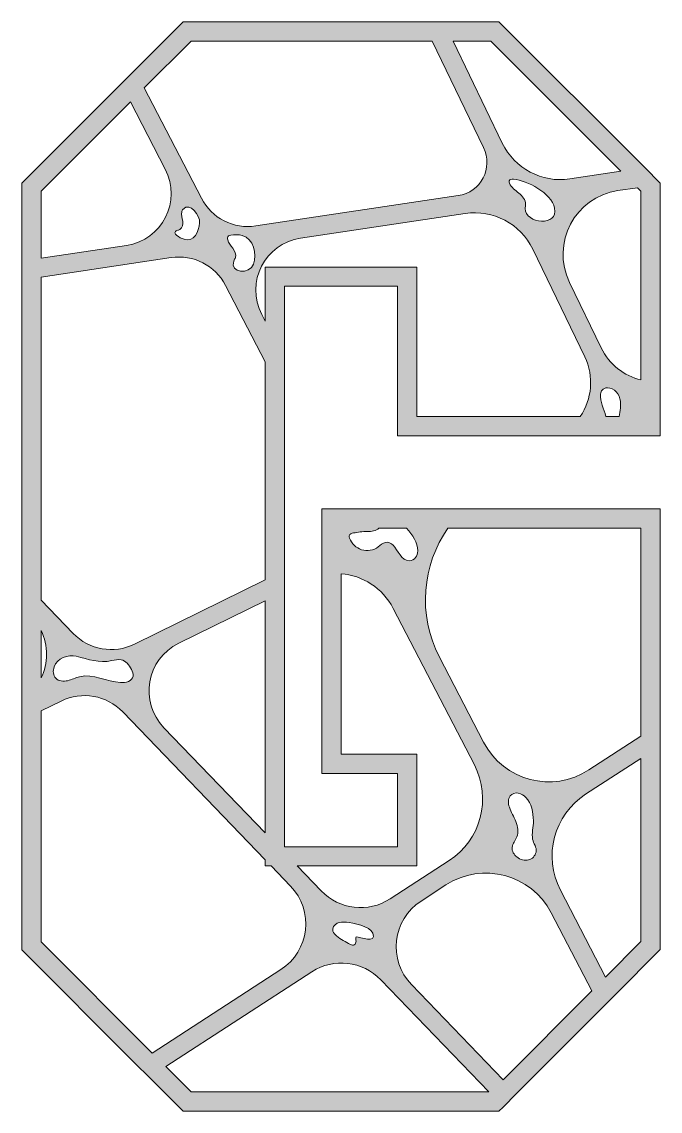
# Model space of a CAD drawing. Extents: x -1650 to 2650, y -4022 to 3022.
# Drawn here: x 550 to 810.2, y 1478.2 to 1921.8 of the extents above; entities that cross this region are included whole.
import ezdxf

# ---------------------------------------------------------------- set-up
doc = ezdxf.new("R2010")
doc.units = 0
doc.header["$MEASUREMENT"] = 0
doc.layers.add('Layer 1', color=7, linetype='Continuous')

msp = doc.modelspace()

# ---------------------------------------------------------------- hatches: boundary and pattern name
at = {"layer": 'Layer 1', "true_color": 0x3f1aff}
h = msp.add_hatch(color=180, dxfattribs=at)
h.dxf.hatch_style = 2
h.paths.add_polyline_path([(803.84, 1862.37), (744.46, 1921.75), (721.93, 1921.75), (713.47, 1921.75), (615.72, 1921.75), (550, 1856.03), (550, 1824.32), (550, 1816.63), (550, 1694.44), (550, 1683.48), (550, 1645.96), (550, 1637.36), (550, 1543.96), (596.41, 1497.56), (601.91, 1492.06), (615.72, 1478.25), (744.46, 1478.25), (746.17, 1479.96), (751.6, 1485.4), (786.04, 1519.89), (791.68, 1525.54), (810.17, 1544.04), (810.17, 1626.93), (810.17, 1636), (810.17, 1721.69), (810.17, 1723.44), (809.32, 1723.44), (730.44, 1723.44), (676.48, 1723.44), (672.23, 1723.44), (672.23, 1709.98), (672.23, 1696.55), (672.23, 1615.75), (703.09, 1615.75), (703.09, 1585.94), (657.08, 1585.94), (657.08, 1689.92), (657.08, 1698.4), (657.08, 1768.18), (657.08, 1784.69), (657.08, 1814.06), (703.09, 1814.06), (703.09, 1753.26), (768.79, 1753.26), (808.54, 1753.26), (810.17, 1753.26), (810.17, 1758.63), (810.17, 1775.36), (810.17, 1855.62), (810.17, 1856.03)])
edge = h.paths.add_edge_path()
edge.add_spline(control_points=[(741.2, 1913.9), (741.2, 1913.9), (794.17, 1860.92), (794.17, 1860.92), (794.17, 1860.92), (773.33, 1857.79), (773.33, 1857.79), (761.97, 1856.09), (750.82, 1861.98), (745.82, 1872.32), (745.82, 1872.32), (725.73, 1913.9), (725.73, 1913.9), (725.73, 1913.9), (741.2, 1913.9), (741.2, 1913.9)], knot_values=[0, 0, 0, 0, 1, 1, 1, 2, 2, 2, 3, 3, 3, 4, 4, 4, 5, 5, 5, 5], degree=3, periodic=1)
edge = h.paths.add_edge_path()
edge.add_spline(control_points=[(752.56, 1852), (751.13, 1853.2), (749.5, 1854.31), (748.74, 1856), (748.6, 1856.32), (748.49, 1856.68), (748.6, 1857), (748.82, 1857.64), (749.68, 1857.72), (750.36, 1857.66), (756.04, 1857.13), (765.7, 1852.12), (767.11, 1845.93), (768.87, 1838.22), (755.14, 1839.43), (755.13, 1845.77), (755.13, 1846.3), (755.27, 1846.83), (755.3, 1847.38), (755.37, 1849.23), (753.99, 1850.81), (752.56, 1852)], knot_values=[0, 0, 0, 0, 1, 1, 1, 2, 2, 2, 3, 3, 3, 4, 4, 4, 5, 5, 5, 6, 6, 6, 7, 7, 7, 7], degree=3, periodic=1)
edge = h.paths.add_edge_path()
edge.add_spline(control_points=[(618.97, 1913.9), (618.97, 1913.9), (717.27, 1913.9), (717.27, 1913.9), (717.27, 1913.9), (738.2, 1870.59), (738.2, 1870.59), (742.24, 1862.23), (737.02, 1852.35), (727.84, 1850.97), (727.84, 1850.97), (645.36, 1838.62), (645.36, 1838.62), (636.32, 1837.26), (627.41, 1841.8), (623.2, 1849.91), (623.2, 1849.91), (599.88, 1894.81), (599.88, 1894.81), (599.88, 1894.81), (599.88, 1894.81), (599.88, 1894.81), (599.88, 1894.81), (618.97, 1913.9), (618.97, 1913.9)], knot_values=[0, 0, 0, 0, 1, 1, 1, 2, 2, 2, 3, 3, 3, 4, 4, 4, 5, 5, 5, 6, 6, 6, 7, 7, 7, 8, 8, 8, 8], degree=3, periodic=1)
edge = h.paths.add_edge_path()
edge.add_spline(control_points=[(635.99, 1829.55), (635.17, 1830.63), (634.18, 1831.68), (633.91, 1833.01), (633.79, 1833.56), (633.84, 1834.22), (634.28, 1834.57), (634.53, 1834.77), (634.85, 1834.83), (635.16, 1834.88), (636.72, 1835.13), (638.33, 1835.16), (639.85, 1834.73), (644.47, 1833.45), (645.79, 1827.25), (644.42, 1823.05), (642.99, 1818.7), (634.56, 1819.49), (636.41, 1824.36), (636.59, 1824.84), (636.92, 1825.28), (637.08, 1825.78), (637.51, 1827.07), (636.81, 1828.46), (635.99, 1829.55)], knot_values=[0, 0, 0, 0, 1, 1, 1, 2, 2, 2, 3, 3, 3, 4, 4, 4, 5, 5, 5, 6, 6, 6, 7, 7, 7, 8, 8, 8, 8], degree=3, periodic=1)
edge = h.paths.add_edge_path()
edge.add_spline(control_points=[(615.6, 1840.58), (615.41, 1841.83), (614.93, 1843.08), (615.16, 1844.32), (615.23, 1844.71), (615.38, 1845.1), (615.65, 1845.4), (618.68, 1848.73), (622.73, 1842.74), (622.47, 1839.93), (622.15, 1836.43), (620.32, 1831.89), (616.15, 1833.2), (615.07, 1833.55), (614.04, 1834.08), (613.13, 1834.77), (612.79, 1835.03), (612.43, 1835.38), (612.44, 1835.81), (612.44, 1836.25), (612.83, 1836.6), (613.23, 1836.77), (613.63, 1836.94), (614.08, 1837.01), (614.46, 1837.22), (615.58, 1837.82), (615.8, 1839.33), (615.6, 1840.58)], knot_values=[0, 0, 0, 0, 1, 1, 1, 2, 2, 2, 3, 3, 3, 4, 4, 4, 5, 5, 5, 6, 6, 6, 7, 7, 7, 8, 8, 8, 9, 9, 9, 9], degree=3, periodic=1)
edge = h.paths.add_edge_path()
edge.add_spline(control_points=[(557.86, 1852.78), (557.86, 1852.78), (594.24, 1889.16), (594.24, 1889.16), (594.24, 1889.16), (594.24, 1889.16), (594.24, 1889.16), (594.24, 1889.16), (608.48, 1861.75), (608.48, 1861.75), (615.25, 1848.72), (607.18, 1832.9), (592.65, 1830.71), (592.65, 1830.71), (557.86, 1825.5), (557.86, 1825.5), (557.86, 1825.5), (557.86, 1852.78), (557.86, 1852.78)], knot_values=[0, 0, 0, 0, 1, 1, 1, 2, 2, 2, 3, 3, 3, 4, 4, 4, 5, 5, 5, 6, 6, 6, 6], degree=3, periodic=1)
edge = h.paths.add_edge_path()
edge.add_spline(control_points=[(557.86, 1673.92), (560.95, 1667.77), (560.82, 1660.58), (557.86, 1654.62), (557.86, 1654.62), (557.86, 1673.92), (557.86, 1673.92)], knot_values=[0, 0, 0, 0, 1, 1, 1, 2, 2, 2, 2], degree=3, periodic=1)
edge = h.paths.add_edge_path()
edge.add_spline(control_points=[(557.86, 1547.21), (557.86, 1547.21), (557.86, 1641.21), (557.86, 1641.21), (557.86, 1641.21), (566.05, 1645.24), (566.05, 1645.24), (574.47, 1649.37), (584.61, 1647.59), (591.12, 1640.84), (591.12, 1640.84), (649.22, 1580.59), (649.22, 1580.59), (649.22, 1580.59), (649.22, 1578.08), (649.22, 1578.08), (649.22, 1578.08), (651.64, 1578.08), (651.64, 1578.08), (651.64, 1578.08), (659.5, 1569.93), (659.5, 1569.93), (669.19, 1559.88), (667.31, 1543.48), (655.58, 1535.88), (655.58, 1535.88), (603.15, 1501.93), (603.15, 1501.93), (603.15, 1501.93), (557.86, 1547.21), (557.86, 1547.21)], knot_values=[0, 0, 0, 0, 1, 1, 1, 2, 2, 2, 3, 3, 3, 4, 4, 4, 5, 5, 5, 6, 6, 6, 7, 7, 7, 8, 8, 8, 9, 9, 9, 10, 10, 10, 10], degree=3, periodic=1)
edge = h.paths.add_edge_path()
edge.add_spline(control_points=[(563.18, 1659.12), (564.5, 1662.84), (568.72, 1664.25), (572.23, 1663.43), (577.36, 1662.24), (581.29, 1660.56), (586.74, 1661.69), (587.99, 1661.95), (589.27, 1662.32), (590.53, 1662.06), (592.47, 1661.66), (593.82, 1659.87), (594.71, 1658.1), (595.14, 1657.26), (595.51, 1656.32), (595.35, 1655.39), (594.99, 1653.31), (592.35, 1652.59), (590.26, 1652.74), (584.6, 1653.12), (579.09, 1656.48), (573.59, 1655.14), (571.91, 1654.73), (570.36, 1653.92), (568.69, 1653.52), (567.02, 1653.13), (565.05, 1653.27), (563.86, 1654.51), (562.73, 1655.69), (562.63, 1657.58), (563.18, 1659.12)], knot_values=[0, 0, 0, 0, 1, 1, 1, 2, 2, 2, 3, 3, 3, 4, 4, 4, 5, 5, 5, 6, 6, 6, 7, 7, 7, 8, 8, 8, 9, 9, 9, 10, 10, 10, 10], degree=3, periodic=1)
edge = h.paths.add_edge_path()
edge.add_spline(control_points=[(618.97, 1486.1), (618.97, 1486.1), (608.65, 1496.43), (608.65, 1496.43), (608.65, 1496.43), (668.23, 1535.01), (668.23, 1535.01), (677.15, 1540.78), (688.91, 1539.43), (696.29, 1531.79), (696.29, 1531.79), (740.34, 1486.1), (740.34, 1486.1), (740.34, 1486.1), (618.97, 1486.1), (618.97, 1486.1)], knot_values=[0, 0, 0, 0, 1, 1, 1, 2, 2, 2, 3, 3, 3, 4, 4, 4, 5, 5, 5, 5], degree=3, periodic=1)
edge = h.paths.add_edge_path()
edge.add_spline(control_points=[(686.21, 1547.5), (686.21, 1546.91), (686.02, 1546.24), (685.49, 1545.99), (685, 1545.76), (684.43, 1545.95), (683.95, 1546.17), (681.91, 1547.05), (680, 1548.22), (678.3, 1549.64), (677.64, 1550.17), (677, 1550.79), (676.79, 1551.6), (676.47, 1552.84), (677.33, 1554.16), (678.48, 1554.74), (679.62, 1555.31), (680.98, 1555.3), (682.26, 1555.16), (684.86, 1554.89), (691.99, 1553.6), (693.04, 1550.72), (694.68, 1546.24), (687.75, 1549.33), (686.27, 1549.21), (686.11, 1548.61), (686.2, 1548.12), (686.21, 1547.5)], knot_values=[0, 0, 0, 0, 1, 1, 1, 2, 2, 2, 3, 3, 3, 4, 4, 4, 5, 5, 5, 6, 6, 6, 7, 7, 7, 8, 8, 8, 9, 9, 9, 9], degree=3, periodic=1)
edge = h.paths.add_edge_path()
edge.add_spline(control_points=[(746.14, 1491.05), (746.14, 1491.05), (708.8, 1529.77), (708.8, 1529.77), (699.11, 1539.82), (700.99, 1556.22), (712.72, 1563.82), (712.72, 1563.82), (722.83, 1570.36), (722.83, 1570.36), (737.67, 1579.97), (757.56, 1574.71), (765.71, 1559.02), (765.71, 1559.02), (782.24, 1527.2), (782.24, 1527.2), (782.24, 1527.2), (746.14, 1491.05), (746.14, 1491.05)], knot_values=[0, 0, 0, 0, 1, 1, 1, 2, 2, 2, 3, 3, 3, 4, 4, 4, 5, 5, 5, 6, 6, 6, 6], degree=3, periodic=1)
edge = h.paths.add_edge_path()
edge.add_spline(control_points=[(758.16, 1588.95), (758.49, 1587.11), (759.98, 1585.79), (759.56, 1583.74), (759.25, 1582.22), (758.03, 1580.92), (756.53, 1580.52), (754.9, 1580.09), (753.12, 1580.69), (751.8, 1581.74), (750.6, 1582.69), (749.66, 1584.14), (749.81, 1585.66), (749.96, 1587.22), (751.15, 1588.44), (751.73, 1589.89), (752.52, 1591.88), (752.1, 1594.15), (751.31, 1596.14), (750.51, 1598.14), (749.37, 1599.98), (748.7, 1602.02), (748.19, 1603.55), (748.01, 1605.39), (749.03, 1606.64), (749.8, 1607.58), (751.13, 1607.95), (752.33, 1607.75), (753.53, 1607.55), (754.61, 1606.84), (755.45, 1605.96), (757.8, 1603.51), (758.43, 1599.87), (758.49, 1596.47), (758.53, 1594.05), (757.73, 1591.33), (758.16, 1588.95)], knot_values=[0, 0, 0, 0, 1, 1, 1, 2, 2, 2, 3, 3, 3, 4, 4, 4, 5, 5, 5, 6, 6, 6, 7, 7, 7, 8, 8, 8, 9, 9, 9, 10, 10, 10, 11, 11, 11, 12, 12, 12, 12], degree=3, periodic=1)
edge = h.paths.add_edge_path()
edge.add_spline(control_points=[(802.31, 1547.3), (802.31, 1547.3), (787.88, 1532.85), (787.88, 1532.85), (787.88, 1532.85), (769.48, 1568.28), (769.48, 1568.28), (762.36, 1581.98), (766.82, 1598.85), (779.78, 1607.25), (779.78, 1607.25), (802.31, 1621.84), (802.31, 1621.84), (802.31, 1621.84), (802.31, 1547.3), (802.31, 1547.3)], knot_values=[0, 0, 0, 0, 1, 1, 1, 2, 2, 2, 3, 3, 3, 4, 4, 4, 5, 5, 5, 5], degree=3, periodic=1)
edge = h.paths.add_edge_path()
edge.add_spline(control_points=[(802.31, 1715.58), (802.31, 1715.58), (802.31, 1630.91), (802.31, 1630.91), (802.31, 1630.91), (781.08, 1617.16), (781.08, 1617.16), (766.24, 1607.55), (746.35, 1612.8), (738.2, 1628.5), (738.2, 1628.5), (720.2, 1663.15), (720.2, 1663.15), (711.19, 1680.51), (713.2, 1700.63), (723.65, 1715.58), (723.65, 1715.58), (802.31, 1715.58), (802.31, 1715.58)], knot_values=[0, 0, 0, 0, 1, 1, 1, 2, 2, 2, 3, 3, 3, 4, 4, 4, 5, 5, 5, 6, 6, 6, 6], degree=3, periodic=1)
edge = h.paths.add_edge_path()
edge.add_spline(control_points=[(706.78, 1715.58), (709.3, 1712.94), (711.29, 1709.53), (711.34, 1706.36), (711.36, 1704.38), (710.18, 1702.38), (707.93, 1702.34), (704.73, 1702.27), (703.22, 1706.71), (701.28, 1708.64), (700.45, 1709.46), (699.29, 1710.04), (698.15, 1709.83), (697.01, 1709.62), (696.17, 1708.68), (695.23, 1707.99), (693.33, 1706.57), (690.76, 1706.13), (688.49, 1706.82), (686.23, 1707.52), (684.35, 1709.34), (683.56, 1711.57), (683.45, 1711.89), (683.36, 1712.23), (683.44, 1712.55), (683.62, 1713.24), (684.43, 1713.51), (685.12, 1713.64), (686.98, 1714.01), (688.86, 1714.21), (690.74, 1714.25), (692.44, 1714.29), (694.47, 1714.36), (695.49, 1715.58), (695.49, 1715.58), (706.78, 1715.58), (706.78, 1715.58)], knot_values=[0, 0, 0, 0, 1, 1, 1, 2, 2, 2, 3, 3, 3, 4, 4, 4, 5, 5, 5, 6, 6, 6, 7, 7, 7, 8, 8, 8, 9, 9, 9, 10, 10, 10, 11, 11, 11, 12, 12, 12, 12], degree=3, periodic=1)
edge = h.paths.add_edge_path()
edge.add_spline(control_points=[(710.95, 1578.08), (710.95, 1578.08), (710.95, 1623.61), (710.95, 1623.61), (710.95, 1623.61), (680.09, 1623.61), (680.09, 1623.61), (680.09, 1623.61), (680.09, 1697.07), (680.09, 1697.07), (688.82, 1696.36), (697.01, 1691.29), (701.34, 1682.96), (701.34, 1682.96), (734.43, 1619.24), (734.43, 1619.24), (741.55, 1605.54), (737.09, 1588.67), (724.12, 1580.27), (724.12, 1580.27), (700.07, 1564.69), (700.07, 1564.69), (691.15, 1558.92), (679.39, 1560.27), (672.01, 1567.92), (672.01, 1567.92), (662.21, 1578.08), (662.21, 1578.08), (662.21, 1578.08), (710.95, 1578.08), (710.95, 1578.08)], knot_values=[0, 0, 0, 0, 1, 1, 1, 2, 2, 2, 3, 3, 3, 4, 4, 4, 5, 5, 5, 6, 6, 6, 7, 7, 7, 8, 8, 8, 9, 9, 9, 10, 10, 10, 10], degree=3, periodic=1)
edge = h.paths.add_edge_path()
edge.add_spline(control_points=[(649.22, 1591.55), (649.22, 1591.55), (607.93, 1634.38), (607.93, 1634.38), (597.76, 1644.91), (600.82, 1662.3), (613.96, 1668.75), (613.96, 1668.75), (649.22, 1686.07), (649.22, 1686.07), (649.22, 1686.07), (649.22, 1591.55), (649.22, 1591.55)], knot_values=[0, 0, 0, 0, 1, 1, 1, 2, 2, 2, 3, 3, 3, 4, 4, 4, 4], degree=3, periodic=1)
edge = h.paths.add_edge_path()
edge.add_spline(control_points=[(649.22, 1694.54), (649.22, 1694.54), (595.94, 1668.39), (595.94, 1668.39), (587.52, 1664.26), (577.4, 1666.03), (570.88, 1672.79), (570.88, 1672.79), (557.86, 1686.29), (557.86, 1686.29), (557.86, 1686.29), (557.86, 1817.8), (557.86, 1817.8), (557.86, 1817.8), (610.87, 1825.75), (610.87, 1825.75), (619.92, 1827.11), (628.82, 1822.57), (633.04, 1814.45), (633.04, 1814.45), (649.22, 1783.31), (649.22, 1783.31), (649.22, 1783.31), (649.22, 1694.54), (649.22, 1694.54)], knot_values=[0, 0, 0, 0, 1, 1, 1, 2, 2, 2, 3, 3, 3, 4, 4, 4, 5, 5, 5, 6, 6, 6, 7, 7, 7, 8, 8, 8, 8], degree=3, periodic=1)
edge = h.paths.add_edge_path()
edge.add_spline(control_points=[(710.95, 1761.11), (710.95, 1761.11), (710.95, 1821.92), (710.95, 1821.92), (710.95, 1821.92), (649.22, 1821.92), (649.22, 1821.92), (649.22, 1821.92), (649.22, 1799.82), (649.22, 1799.82), (649.22, 1799.82), (647.77, 1802.62), (647.77, 1802.62), (640.99, 1815.65), (649.06, 1831.47), (663.59, 1833.65), (663.59, 1833.65), (730.71, 1843.71), (730.71, 1843.71), (742.07, 1845.41), (753.22, 1839.53), (758.21, 1829.18), (758.21, 1829.18), (779.38, 1785.4), (779.38, 1785.4), (783.3, 1777.28), (782.32, 1768.07), (777.59, 1761.11), (777.59, 1761.11), (710.95, 1761.11), (710.95, 1761.11)], knot_values=[0, 0, 0, 0, 1, 1, 1, 2, 2, 2, 3, 3, 3, 4, 4, 4, 5, 5, 5, 6, 6, 6, 7, 7, 7, 8, 8, 8, 9, 9, 9, 10, 10, 10, 10], degree=3, periodic=1)
edge = h.paths.add_edge_path()
edge.add_spline(control_points=[(788.04, 1761.11), (787.38, 1764.13), (785.48, 1767.11), (785.88, 1770.22), (785.95, 1770.79), (786.11, 1771.37), (786.47, 1771.82), (786.98, 1772.45), (787.83, 1772.74), (788.64, 1772.75), (791.45, 1772.83), (793.68, 1770.05), (793.97, 1767.26), (794.12, 1765.77), (793.9, 1763.22), (793.46, 1761.11), (793.46, 1761.11), (788.04, 1761.11), (788.04, 1761.11)], knot_values=[0, 0, 0, 0, 1, 1, 1, 2, 2, 2, 3, 3, 3, 4, 4, 4, 5, 5, 5, 6, 6, 6, 6], degree=3, periodic=1)
edge = h.paths.add_edge_path()
edge.add_spline(control_points=[(802.31, 1852.78), (802.31, 1852.78), (802.31, 1775.94), (802.31, 1775.94), (795.46, 1777.59), (789.39, 1782.18), (786.08, 1789.02), (786.08, 1789.02), (773.2, 1815.67), (773.2, 1815.67), (765.5, 1831.59), (775.44, 1850.42), (792.93, 1853.03), (792.93, 1853.03), (800.87, 1854.22), (800.87, 1854.22), (800.87, 1854.22), (800.87, 1854.22), (800.87, 1854.22), (800.87, 1854.22), (802.31, 1852.78), (802.31, 1852.78)], knot_values=[0, 0, 0, 0, 1, 1, 1, 2, 2, 2, 3, 3, 3, 4, 4, 4, 5, 5, 5, 6, 6, 6, 7, 7, 7, 7], degree=3, periodic=1)

# ---------------------------------------------------------------- linework, layer by layer
at = {"layer": 'Layer 1', "lineweight": 0}
msp.add_lwpolyline([(803.84, 1862.37), (744.46, 1921.75), (721.93, 1921.75), (713.47, 1921.75), (615.72, 1921.75), (550, 1856.03), (550, 1824.32), (550, 1816.63), (550, 1694.44), (550, 1683.48), (550, 1645.96), (550, 1637.36), (550, 1543.96), (596.41, 1497.56), (601.91, 1492.06), (615.72, 1478.25), (744.46, 1478.25), (746.17, 1479.96), (751.6, 1485.4), (786.04, 1519.89), (791.68, 1525.54), (810.17, 1544.04), (810.17, 1626.93), (810.17, 1636), (810.17, 1721.69), (810.17, 1723.44), (809.32, 1723.44), (730.44, 1723.44), (676.48, 1723.44), (672.23, 1723.44), (672.23, 1709.98), (672.23, 1696.55), (672.23, 1615.75), (703.09, 1615.75), (703.09, 1585.94), (657.08, 1585.94), (657.08, 1689.92), (657.08, 1698.4), (657.08, 1768.18), (657.08, 1784.69), (657.08, 1814.06), (703.09, 1814.06), (703.09, 1753.26), (768.79, 1753.26), (808.54, 1753.26), (810.17, 1753.26), (810.17, 1758.63), (810.17, 1775.36), (810.17, 1855.62), (810.17, 1856.03), (803.84, 1862.37)], dxfattribs=at)
for points, knots in [([(618.97, 1913.9), (618.97, 1913.9), (717.27, 1913.9), (717.27, 1913.9), (717.27, 1913.9), (738.2, 1870.59), (738.2, 1870.59), (742.24, 1862.23), (737.02, 1852.35), (727.84, 1850.97), (727.84, 1850.97), (645.36, 1838.62), (645.36, 1838.62), (636.32, 1837.26), (627.41, 1841.8), (623.2, 1849.91), (623.2, 1849.91), (599.88, 1894.81), (599.88, 1894.81), (599.88, 1894.81), (599.88, 1894.81), (599.88, 1894.81), (599.88, 1894.81), (618.97, 1913.9), (618.97, 1913.9)], [0, 0, 0, 0, 1, 1, 1, 2, 2, 2, 3, 3, 3, 4, 4, 4, 5, 5, 5, 6, 6, 6, 7, 7, 7, 8, 8, 8, 8]), ([(741.2, 1913.9), (741.2, 1913.9), (794.17, 1860.92), (794.17, 1860.92), (794.17, 1860.92), (773.33, 1857.79), (773.33, 1857.79), (761.97, 1856.09), (750.82, 1861.98), (745.82, 1872.32), (745.82, 1872.32), (725.73, 1913.9), (725.73, 1913.9), (725.73, 1913.9), (741.2, 1913.9), (741.2, 1913.9)], [0, 0, 0, 0, 1, 1, 1, 2, 2, 2, 3, 3, 3, 4, 4, 4, 5, 5, 5, 5]), ([(557.86, 1852.78), (557.86, 1852.78), (594.24, 1889.16), (594.24, 1889.16), (594.24, 1889.16), (594.24, 1889.16), (594.24, 1889.16), (594.24, 1889.16), (608.48, 1861.75), (608.48, 1861.75), (615.25, 1848.72), (607.18, 1832.9), (592.65, 1830.71), (592.65, 1830.71), (557.86, 1825.5), (557.86, 1825.5), (557.86, 1825.5), (557.86, 1852.78), (557.86, 1852.78)], [0, 0, 0, 0, 1, 1, 1, 2, 2, 2, 3, 3, 3, 4, 4, 4, 5, 5, 5, 6, 6, 6, 6]), ([(752.56, 1852), (751.13, 1853.2), (749.5, 1854.31), (748.74, 1856), (748.6, 1856.32), (748.49, 1856.68), (748.6, 1857), (748.82, 1857.64), (749.68, 1857.72), (750.36, 1857.66), (756.04, 1857.13), (765.7, 1852.12), (767.11, 1845.93), (768.87, 1838.22), (755.14, 1839.43), (755.13, 1845.77), (755.13, 1846.3), (755.27, 1846.83), (755.3, 1847.38), (755.37, 1849.23), (753.99, 1850.81), (752.56, 1852)], [0, 0, 0, 0, 1, 1, 1, 2, 2, 2, 3, 3, 3, 4, 4, 4, 5, 5, 5, 6, 6, 6, 7, 7, 7, 7]), ([(802.31, 1852.78), (802.31, 1852.78), (802.31, 1775.94), (802.31, 1775.94), (795.46, 1777.59), (789.39, 1782.18), (786.08, 1789.02), (786.08, 1789.02), (773.2, 1815.67), (773.2, 1815.67), (765.5, 1831.59), (775.44, 1850.42), (792.93, 1853.03), (792.93, 1853.03), (800.87, 1854.22), (800.87, 1854.22), (800.87, 1854.22), (800.87, 1854.22), (800.87, 1854.22), (800.87, 1854.22), (802.31, 1852.78), (802.31, 1852.78)], [0, 0, 0, 0, 1, 1, 1, 2, 2, 2, 3, 3, 3, 4, 4, 4, 5, 5, 5, 6, 6, 6, 7, 7, 7, 7]), ([(615.6, 1840.58), (615.41, 1841.83), (614.93, 1843.08), (615.16, 1844.32), (615.23, 1844.71), (615.38, 1845.1), (615.65, 1845.4), (618.68, 1848.73), (622.73, 1842.74), (622.47, 1839.93), (622.15, 1836.43), (620.32, 1831.89), (616.15, 1833.2), (615.07, 1833.55), (614.04, 1834.08), (613.13, 1834.77), (612.79, 1835.03), (612.43, 1835.38), (612.44, 1835.81), (612.44, 1836.25), (612.83, 1836.6), (613.23, 1836.77), (613.63, 1836.94), (614.08, 1837.01), (614.46, 1837.22), (615.58, 1837.82), (615.8, 1839.33), (615.6, 1840.58)], [0, 0, 0, 0, 1, 1, 1, 2, 2, 2, 3, 3, 3, 4, 4, 4, 5, 5, 5, 6, 6, 6, 7, 7, 7, 8, 8, 8, 9, 9, 9, 9]), ([(710.95, 1761.11), (710.95, 1761.11), (710.95, 1821.92), (710.95, 1821.92), (710.95, 1821.92), (649.22, 1821.92), (649.22, 1821.92), (649.22, 1821.92), (649.22, 1799.82), (649.22, 1799.82), (649.22, 1799.82), (647.77, 1802.62), (647.77, 1802.62), (640.99, 1815.65), (649.06, 1831.47), (663.59, 1833.65), (663.59, 1833.65), (730.71, 1843.71), (730.71, 1843.71), (742.07, 1845.41), (753.22, 1839.53), (758.21, 1829.18), (758.21, 1829.18), (779.38, 1785.4), (779.38, 1785.4), (783.3, 1777.28), (782.32, 1768.07), (777.59, 1761.11), (777.59, 1761.11), (710.95, 1761.11), (710.95, 1761.11)], [0, 0, 0, 0, 1, 1, 1, 2, 2, 2, 3, 3, 3, 4, 4, 4, 5, 5, 5, 6, 6, 6, 7, 7, 7, 8, 8, 8, 9, 9, 9, 10, 10, 10, 10]), ([(635.99, 1829.55), (635.17, 1830.63), (634.18, 1831.68), (633.91, 1833.01), (633.79, 1833.56), (633.84, 1834.22), (634.28, 1834.57), (634.53, 1834.77), (634.85, 1834.83), (635.16, 1834.88), (636.72, 1835.13), (638.33, 1835.16), (639.85, 1834.73), (644.47, 1833.45), (645.79, 1827.25), (644.42, 1823.05), (642.99, 1818.7), (634.56, 1819.49), (636.41, 1824.36), (636.59, 1824.84), (636.92, 1825.28), (637.08, 1825.78), (637.51, 1827.07), (636.81, 1828.46), (635.99, 1829.55)], [0, 0, 0, 0, 1, 1, 1, 2, 2, 2, 3, 3, 3, 4, 4, 4, 5, 5, 5, 6, 6, 6, 7, 7, 7, 8, 8, 8, 8]), ([(649.22, 1694.54), (649.22, 1694.54), (595.94, 1668.39), (595.94, 1668.39), (587.52, 1664.26), (577.4, 1666.03), (570.88, 1672.79), (570.88, 1672.79), (557.86, 1686.29), (557.86, 1686.29), (557.86, 1686.29), (557.86, 1817.8), (557.86, 1817.8), (557.86, 1817.8), (610.87, 1825.75), (610.87, 1825.75), (619.92, 1827.11), (628.82, 1822.57), (633.04, 1814.45), (633.04, 1814.45), (649.22, 1783.31), (649.22, 1783.31), (649.22, 1783.31), (649.22, 1694.54), (649.22, 1694.54)], [0, 0, 0, 0, 1, 1, 1, 2, 2, 2, 3, 3, 3, 4, 4, 4, 5, 5, 5, 6, 6, 6, 7, 7, 7, 8, 8, 8, 8]), ([(788.04, 1761.11), (787.38, 1764.13), (785.48, 1767.11), (785.88, 1770.22), (785.95, 1770.79), (786.11, 1771.37), (786.47, 1771.82), (786.98, 1772.45), (787.83, 1772.74), (788.64, 1772.75), (791.45, 1772.83), (793.68, 1770.05), (793.97, 1767.26), (794.12, 1765.77), (793.9, 1763.22), (793.46, 1761.11), (793.46, 1761.11), (788.04, 1761.11), (788.04, 1761.11)], [0, 0, 0, 0, 1, 1, 1, 2, 2, 2, 3, 3, 3, 4, 4, 4, 5, 5, 5, 6, 6, 6, 6]), ([(706.78, 1715.58), (709.3, 1712.94), (711.29, 1709.53), (711.34, 1706.36), (711.36, 1704.38), (710.18, 1702.38), (707.93, 1702.34), (704.73, 1702.27), (703.22, 1706.71), (701.28, 1708.64), (700.45, 1709.46), (699.29, 1710.04), (698.15, 1709.83), (697.01, 1709.62), (696.17, 1708.68), (695.23, 1707.99), (693.33, 1706.57), (690.76, 1706.13), (688.49, 1706.82), (686.23, 1707.52), (684.35, 1709.34), (683.56, 1711.57), (683.45, 1711.89), (683.36, 1712.23), (683.44, 1712.55), (683.62, 1713.24), (684.43, 1713.51), (685.12, 1713.64), (686.98, 1714.01), (688.86, 1714.21), (690.74, 1714.25), (692.44, 1714.29), (694.47, 1714.36), (695.49, 1715.58), (695.49, 1715.58), (706.78, 1715.58), (706.78, 1715.58)], [0, 0, 0, 0, 1, 1, 1, 2, 2, 2, 3, 3, 3, 4, 4, 4, 5, 5, 5, 6, 6, 6, 7, 7, 7, 8, 8, 8, 9, 9, 9, 10, 10, 10, 11, 11, 11, 12, 12, 12, 12]), ([(802.31, 1715.58), (802.31, 1715.58), (802.31, 1630.91), (802.31, 1630.91), (802.31, 1630.91), (781.08, 1617.16), (781.08, 1617.16), (766.24, 1607.55), (746.35, 1612.8), (738.2, 1628.5), (738.2, 1628.5), (720.2, 1663.15), (720.2, 1663.15), (711.19, 1680.51), (713.2, 1700.63), (723.65, 1715.58), (723.65, 1715.58), (802.31, 1715.58), (802.31, 1715.58)], [0, 0, 0, 0, 1, 1, 1, 2, 2, 2, 3, 3, 3, 4, 4, 4, 5, 5, 5, 6, 6, 6, 6]), ([(710.95, 1578.08), (710.95, 1578.08), (710.95, 1623.61), (710.95, 1623.61), (710.95, 1623.61), (680.09, 1623.61), (680.09, 1623.61), (680.09, 1623.61), (680.09, 1697.07), (680.09, 1697.07), (688.82, 1696.36), (697.01, 1691.29), (701.34, 1682.96), (701.34, 1682.96), (734.43, 1619.24), (734.43, 1619.24), (741.55, 1605.54), (737.09, 1588.67), (724.12, 1580.27), (724.12, 1580.27), (700.07, 1564.69), (700.07, 1564.69), (691.15, 1558.92), (679.39, 1560.27), (672.01, 1567.92), (672.01, 1567.92), (662.21, 1578.08), (662.21, 1578.08), (662.21, 1578.08), (710.95, 1578.08), (710.95, 1578.08)], [0, 0, 0, 0, 1, 1, 1, 2, 2, 2, 3, 3, 3, 4, 4, 4, 5, 5, 5, 6, 6, 6, 7, 7, 7, 8, 8, 8, 9, 9, 9, 10, 10, 10, 10]), ([(649.22, 1591.55), (649.22, 1591.55), (607.93, 1634.38), (607.93, 1634.38), (597.76, 1644.91), (600.82, 1662.3), (613.96, 1668.75), (613.96, 1668.75), (649.22, 1686.07), (649.22, 1686.07), (649.22, 1686.07), (649.22, 1591.55), (649.22, 1591.55)], [0, 0, 0, 0, 1, 1, 1, 2, 2, 2, 3, 3, 3, 4, 4, 4, 4]), ([(557.86, 1673.92), (560.95, 1667.77), (560.82, 1660.58), (557.86, 1654.62), (557.86, 1654.62), (557.86, 1673.92), (557.86, 1673.92)], [0, 0, 0, 0, 1, 1, 1, 2, 2, 2, 2]), ([(563.18, 1659.12), (564.5, 1662.84), (568.72, 1664.25), (572.23, 1663.43), (577.36, 1662.24), (581.29, 1660.56), (586.74, 1661.69), (587.99, 1661.95), (589.27, 1662.32), (590.53, 1662.06), (592.47, 1661.66), (593.82, 1659.87), (594.71, 1658.1), (595.14, 1657.26), (595.51, 1656.32), (595.35, 1655.39), (594.99, 1653.31), (592.35, 1652.59), (590.26, 1652.74), (584.6, 1653.12), (579.09, 1656.48), (573.59, 1655.14), (571.91, 1654.73), (570.36, 1653.92), (568.69, 1653.52), (567.02, 1653.13), (565.05, 1653.27), (563.86, 1654.51), (562.73, 1655.69), (562.63, 1657.58), (563.18, 1659.12)], [0, 0, 0, 0, 1, 1, 1, 2, 2, 2, 3, 3, 3, 4, 4, 4, 5, 5, 5, 6, 6, 6, 7, 7, 7, 8, 8, 8, 9, 9, 9, 10, 10, 10, 10]), ([(557.86, 1547.21), (557.86, 1547.21), (557.86, 1641.21), (557.86, 1641.21), (557.86, 1641.21), (566.05, 1645.24), (566.05, 1645.24), (574.47, 1649.37), (584.61, 1647.59), (591.12, 1640.84), (591.12, 1640.84), (649.22, 1580.59), (649.22, 1580.59), (649.22, 1580.59), (649.22, 1578.08), (649.22, 1578.08), (649.22, 1578.08), (651.64, 1578.08), (651.64, 1578.08), (651.64, 1578.08), (659.5, 1569.93), (659.5, 1569.93), (669.19, 1559.88), (667.31, 1543.48), (655.58, 1535.88), (655.58, 1535.88), (603.15, 1501.93), (603.15, 1501.93), (603.15, 1501.93), (557.86, 1547.21), (557.86, 1547.21)], [0, 0, 0, 0, 1, 1, 1, 2, 2, 2, 3, 3, 3, 4, 4, 4, 5, 5, 5, 6, 6, 6, 7, 7, 7, 8, 8, 8, 9, 9, 9, 10, 10, 10, 10]), ([(802.31, 1547.3), (802.31, 1547.3), (787.88, 1532.85), (787.88, 1532.85), (787.88, 1532.85), (769.48, 1568.28), (769.48, 1568.28), (762.36, 1581.98), (766.82, 1598.85), (779.78, 1607.25), (779.78, 1607.25), (802.31, 1621.84), (802.31, 1621.84), (802.31, 1621.84), (802.31, 1547.3), (802.31, 1547.3)], [0, 0, 0, 0, 1, 1, 1, 2, 2, 2, 3, 3, 3, 4, 4, 4, 5, 5, 5, 5]), ([(758.16, 1588.95), (758.49, 1587.11), (759.98, 1585.79), (759.56, 1583.74), (759.25, 1582.22), (758.03, 1580.92), (756.53, 1580.52), (754.9, 1580.09), (753.12, 1580.69), (751.8, 1581.74), (750.6, 1582.69), (749.66, 1584.14), (749.81, 1585.66), (749.96, 1587.22), (751.15, 1588.44), (751.73, 1589.89), (752.52, 1591.88), (752.1, 1594.15), (751.31, 1596.14), (750.51, 1598.14), (749.37, 1599.98), (748.7, 1602.02), (748.19, 1603.55), (748.01, 1605.39), (749.03, 1606.64), (749.8, 1607.58), (751.13, 1607.95), (752.33, 1607.75), (753.53, 1607.55), (754.61, 1606.84), (755.45, 1605.96), (757.8, 1603.51), (758.43, 1599.87), (758.49, 1596.47), (758.53, 1594.05), (757.73, 1591.33), (758.16, 1588.95)], [0, 0, 0, 0, 1, 1, 1, 2, 2, 2, 3, 3, 3, 4, 4, 4, 5, 5, 5, 6, 6, 6, 7, 7, 7, 8, 8, 8, 9, 9, 9, 10, 10, 10, 11, 11, 11, 12, 12, 12, 12]), ([(746.14, 1491.05), (746.14, 1491.05), (708.8, 1529.77), (708.8, 1529.77), (699.11, 1539.82), (700.99, 1556.22), (712.72, 1563.82), (712.72, 1563.82), (722.83, 1570.36), (722.83, 1570.36), (737.67, 1579.97), (757.56, 1574.71), (765.71, 1559.02), (765.71, 1559.02), (782.24, 1527.2), (782.24, 1527.2), (782.24, 1527.2), (746.14, 1491.05), (746.14, 1491.05)], [0, 0, 0, 0, 1, 1, 1, 2, 2, 2, 3, 3, 3, 4, 4, 4, 5, 5, 5, 6, 6, 6, 6]), ([(686.21, 1547.5), (686.21, 1546.91), (686.02, 1546.24), (685.49, 1545.99), (685, 1545.76), (684.43, 1545.95), (683.95, 1546.17), (681.91, 1547.05), (680, 1548.22), (678.3, 1549.64), (677.64, 1550.17), (677, 1550.79), (676.79, 1551.6), (676.47, 1552.84), (677.33, 1554.16), (678.48, 1554.74), (679.62, 1555.31), (680.98, 1555.3), (682.26, 1555.16), (684.86, 1554.89), (691.99, 1553.6), (693.04, 1550.72), (694.68, 1546.24), (687.75, 1549.33), (686.27, 1549.21), (686.11, 1548.61), (686.2, 1548.12), (686.21, 1547.5)], [0, 0, 0, 0, 1, 1, 1, 2, 2, 2, 3, 3, 3, 4, 4, 4, 5, 5, 5, 6, 6, 6, 7, 7, 7, 8, 8, 8, 9, 9, 9, 9]), ([(618.97, 1486.1), (618.97, 1486.1), (608.65, 1496.43), (608.65, 1496.43), (608.65, 1496.43), (668.23, 1535.01), (668.23, 1535.01), (677.15, 1540.78), (688.91, 1539.43), (696.29, 1531.79), (696.29, 1531.79), (740.34, 1486.1), (740.34, 1486.1), (740.34, 1486.1), (618.97, 1486.1), (618.97, 1486.1)], [0, 0, 0, 0, 1, 1, 1, 2, 2, 2, 3, 3, 3, 4, 4, 4, 5, 5, 5, 5])]:
    msp.add_open_spline(points, degree=3, knots=knots, dxfattribs=at)

doc.saveas('drawing.dxf')
